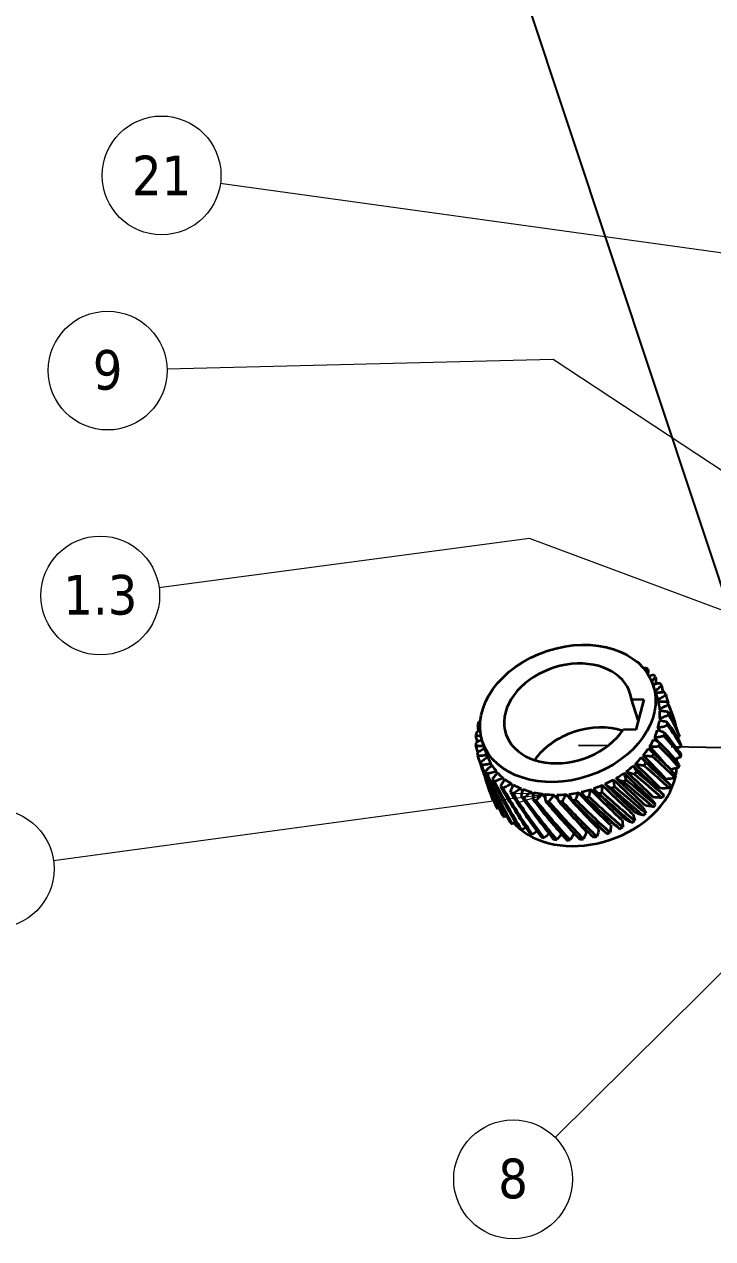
# Model space of a CAD drawing. Header units: millimetres. Extents: x 100 to 4572, y -190 to 4100.
# Drawn here: x 1105 to 1453, y 2613 to 3226 of the extents above; entities that cross this region are included whole.
import ezdxf

# ---------------------------------------------------------------- set-up
doc = ezdxf.new("R2010")
doc.units = ezdxf.units.MM
doc.header["$LTSCALE"] = 10
for name, color, linetype, lineweight in [('Symbol (ISO)', 7, 'Continuous', 18), ('Tweak Trail (ISO)', 7, 'Continuous', 25), ('Visible (ISO)', 7, 'Continuous', 35)]:
    doc.layers.add(name, color=color, linetype=linetype, lineweight=lineweight)
doc.styles.add('Note Text (ISO)', font='tahoma.ttf')

# ---------------------------------------------------------------- blocks, each defined once
blk = doc.blocks.new('Balloon22')
at = {"layer": 'Symbol (ISO)'}
for p, q in [((154.723, 283.635), (153.481, 282.756)), ((153.657, 282.579), (154.723, 283.635)), ((153.833, 282.401), (154.723, 283.635)), ((153.481, 282.756), (153.833, 282.401)), ((153.657, 282.579), (137.297, 266.357))]:
    blk.add_line(p, q, dxfattribs=at)
at = {"layer": 'Symbol (ISO)', "flags": 128}
blk.add_lwpolyline([(153.833, 282.401), (154.723, 283.635), (153.481, 282.756), (153.833, 282.401)], dxfattribs=at)
at = {"layer": 'Symbol (ISO)'}
blk.add_circle((135.175, 264.253), 3, dxfattribs=at)
blk.add_solid([(153.833, 282.401), (154.723, 283.635), (153.481, 282.756), (153.833, 282.401)], dxfattribs=at)
at = {"layer": 'Symbol (ISO)', "insert": (135.175, 264.276), "char_height": 2, "attachment_point": 5, "style": 'Note Text (ISO)'}
blk.add_mtext('8', dxfattribs=at)
blk = doc.blocks.new('Balloon23')
at = {"layer": 'Symbol (ISO)'}
for p, q in [((135.305, 283.491), (111.955, 280.335)), ((136.792, 283.692), (135.272, 283.739)), ((135.272, 283.739), (135.339, 283.244)), ((135.305, 283.491), (136.792, 283.692)), ((135.339, 283.244), (136.792, 283.692))]:
    blk.add_line(p, q, dxfattribs=at)
at = {"layer": 'Symbol (ISO)', "flags": 128}
blk.add_lwpolyline([(135.339, 283.244), (136.792, 283.692), (135.272, 283.739), (135.339, 283.244)], dxfattribs=at)
at = {"layer": 'Symbol (ISO)'}
blk.add_circle((108.99, 279.934), 3, dxfattribs=at)
blk.add_solid([(135.339, 283.244), (136.792, 283.692), (135.272, 283.739), (135.339, 283.244)], dxfattribs=at)
at = {"layer": 'Symbol (ISO)', "insert": (108.99, 279.955), "char_height": 2, "attachment_point": 5, "style": 'Note Text (ISO)'}
blk.add_mtext('3', dxfattribs=at)
blk = doc.blocks.new('Balloon28')
at = {"layer": 'Symbol (ISO)'}
for p, q in [((149.676, 310.476), (120.384, 314.531)), ((149.71, 310.724), (149.642, 310.229)), ((149.676, 310.476), (151.162, 310.271)), ((151.162, 310.271), (149.71, 310.724)), ((149.642, 310.229), (151.162, 310.271))]:
    blk.add_line(p, q, dxfattribs=at)
at = {"layer": 'Symbol (ISO)', "flags": 128}
blk.add_lwpolyline([(149.642, 310.229), (151.162, 310.271), (149.71, 310.724), (149.642, 310.229)], dxfattribs=at)
at = {"layer": 'Symbol (ISO)'}
blk.add_circle((117.42, 314.941), 3, dxfattribs=at)
blk.add_solid([(149.642, 310.229), (151.162, 310.271), (149.71, 310.724), (149.642, 310.229)], dxfattribs=at)
at = {"layer": 'Symbol (ISO)', "insert": (117.42, 314.941), "char_height": 2, "attachment_point": 5, "style": 'Note Text (ISO)'}
blk.add_mtext('21', dxfattribs=at)
blk = doc.blocks.new('Balloon40')
at = {"layer": 'Symbol (ISO)'}
for p, q in [((135.999, 296.61), (117.286, 294.123)), ((159.149, 287.983), (135.999, 296.61)), ((159.236, 288.217), (159.062, 287.748)), ((160.554, 287.459), (159.236, 288.217)), ((159.062, 287.748), (160.554, 287.459)), ((159.149, 287.983), (160.554, 287.459))]:
    blk.add_line(p, q, dxfattribs=at)
at = {"layer": 'Symbol (ISO)', "flags": 128}
blk.add_lwpolyline([(159.062, 287.748), (160.554, 287.459), (159.236, 288.217), (159.062, 287.748)], dxfattribs=at)
at = {"layer": 'Symbol (ISO)'}
blk.add_circle((114.321, 293.729), 3, dxfattribs=at)
blk.add_solid([(159.062, 287.748), (160.554, 287.459), (159.236, 288.217), (159.062, 287.748)], dxfattribs=at)
at = {"layer": 'Symbol (ISO)', "insert": (114.321, 293.75), "char_height": 2, "attachment_point": 5, "style": 'Note Text (ISO)'}
blk.add_mtext('1.3', dxfattribs=at)
blk = doc.blocks.new('Balloon41')
at = {"layer": 'Symbol (ISO)'}
for p, q in [((137.209, 305.641), (117.687, 305.16)), ((160.431, 290.348), (137.209, 305.641)), ((160.569, 290.557), (160.294, 290.139)), ((160.294, 290.139), (161.684, 289.523)), ((160.431, 290.348), (161.684, 289.523)), ((161.684, 289.523), (160.569, 290.557))]:
    blk.add_line(p, q, dxfattribs=at)
at = {"layer": 'Symbol (ISO)', "flags": 128}
blk.add_lwpolyline([(160.294, 290.139), (161.684, 289.523), (160.569, 290.557), (160.294, 290.139)], dxfattribs=at)
at = {"layer": 'Symbol (ISO)'}
blk.add_circle((114.693, 305.087), 3, dxfattribs=at)
blk.add_solid([(160.294, 290.139), (161.684, 289.523), (160.569, 290.557), (160.294, 290.139)], dxfattribs=at)
at = {"layer": 'Symbol (ISO)', "insert": (114.693, 305.106), "char_height": 2, "attachment_point": 5, "style": 'Note Text (ISO)'}
blk.add_mtext('9', dxfattribs=at)

msp = doc.modelspace()

# ---------------------------------------------------------------- linework, layer by layer
at = {"layer": 'Tweak Trail (ISO)'}
for p, q in [((1540.99, 2689.51), (1244.27, 3581.9)), ((1399.6, 2861.36), (1384.82, 2861.61)), ((1623.73, 2857.63), (1431.64, 2860.83))]:
    msp.add_line(p, q, dxfattribs=at)
at = {"layer": 'Visible (ISO)'}
for p, q in [((1424.67, 2885.62), (1422.52, 2892.08)), ((1411.52, 2884.89), (1417.78, 2884.78)), ((1415.03, 2874.35), (1411.52, 2884.89)), ((1417.78, 2884.78), (1413.75, 2869.52)), ((1432.72, 2875.66), (1431.73, 2878.63)), ((1413.75, 2869.52), (1407.49, 2869.62)), ((1338.53, 2856.98), (1336.38, 2863.43)), ((1336.07, 2850.11), (1335.09, 2853.08)), ((1340.02, 2838.25), (1339.03, 2841.22))]:
    msp.add_line(p, q, dxfattribs=at)
msp.add_ellipse((1379.45, 2877.76), major_axis=(-43.07, -14.32), ratio=0.73262, dxfattribs=at)
for centre, major_axis, start_param, end_param in [((1379.45, 2877.76), (-31.31, -10.41), 3.002564, 8.670007), ((1381.6, 2871.3), (47.34, 15.74), 0.56427, 0.588576), ((1381.6, 2871.3), (47.34, 15.74), 0.424644, 0.459551), ((1381.6, 2871.3), (47.34, 15.74), 0.285018, 0.319924), ((1381.6, 2871.3), (47.34, 15.74), 0.145391, 0.180298), ((1381.6, 2871.3), (47.34, 15.74), 0.005765, 0.040672), ((1381.6, 2871.3), (43.07, 14.32), 6.254044, 6.283185), ((1381.6, 2871.3), (43.07, 14.32), 6.114417, 6.219137), ((1381.6, 2871.3), (47.34, 15.74), 6.149324, 6.184231), ((1381.6, 2871.3), (47.34, 15.74), 2.553016, 2.553946), ((1381.6, 2871.3), (43.07, 14.32), 5.974791, 6.079511), ((1381.6, 2871.3), (47.34, 15.74), 6.009698, 6.044604), ((1381.6, 2871.3), (47.34, 15.74), 2.658666, 2.693572), ((1390.19, 2845.46), (-31.31, -10.41), 3.922358, 5.50242), ((1381.6, 2871.3), (43.07, 14.32), 5.835165, 5.939885), ((1381.6, 2871.3), (47.34, 15.74), 5.870071, 5.904978), ((1381.6, 2871.3), (-47.34, -15.74), 5.939885, 5.974791), ((1381.6, 2871.3), (-43.07, -14.32), 2.414319, 2.519039), ((1381.6, 2871.3), (-43.07, -14.32), 2.553946, 2.658666), ((1381.6, 2871.3), (-47.34, -15.74), 2.588852, 2.623759), ((1388.04, 2851.92), (47.34, 15.74), 6.237711, 6.272618), ((1381.6, 2871.3), (-47.34, -15.74), 6.079511, 6.114417), ((1381.6, 2871.3), (-47.34, -15.74), 6.219137, 6.254044), ((1381.6, 2871.3), (-43.07, -14.32), 2.274693, 2.379413), ((1381.6, 2871.3), (-47.34, -15.74), 2.3096, 2.344506), ((1381.6, 2871.3), (-47.34, -15.74), 2.449226, 2.484133), ((1388.04, 2851.92), (47.34, 15.74), 6.098085, 6.132991), ((1381.6, 2871.3), (-47.34, -15.74), 0.075578, 0.110485), ((1381.6, 2871.3), (-43.07, -14.32), 0, 0.005765), ((1381.6, 2871.3), (-43.07, -14.32), 0.040672, 0.145391), ((1381.6, 2871.3), (-43.07, -14.32), 0.180298, 0.285018), ((1381.6, 2871.3), (-43.07, -14.32), 2.135067, 2.239787), ((1381.6, 2871.3), (-47.34, -15.74), 2.169973, 2.20488), ((1390.19, 2845.46), (43.07, 14.32), 6.091752, 6.133223), ((1388.04, 2851.92), (-47.34, -15.74), 2.67724, 2.712146), ((1388.04, 2851.92), (47.34, 15.74), 5.958459, 5.993365), ((1381.6, 2871.3), (-47.34, -15.74), 0.215205, 0.250111), ((1381.6, 2871.3), (-43.07, -14.32), 0.319924, 0.424644), ((1390.19, 2845.46), (-43.07, -14.32), 0.417496, 2.724097), ((1381.6, 2871.3), (-43.07, -14.32), 1.855814, 1.960534), ((1381.6, 2871.3), (-43.07, -14.32), 1.99544, 2.10016), ((1381.6, 2871.3), (-47.34, -15.74), 2.030347, 2.065254), ((1388.04, 2851.92), (-47.34, -15.74), 2.537613, 2.57252), ((1390.19, 2845.46), (43.07, 14.32), 5.890957, 5.992743), ((1381.6, 2871.3), (-47.34, -15.74), 0.354831, 0.389738), ((1381.6, 2871.3), (-47.34, -15.74), 0.494457, 0.529364), ((1381.6, 2871.3), (-43.07, -14.32), 0.459551, 0.56427), ((1381.6, 2871.3), (-43.07, -14.32), 0.599177, 0.703897), ((1381.6, 2871.3), (-43.07, -14.32), 0.738803, 0.843523), ((1381.6, 2871.3), (-43.07, -14.32), 1.436935, 1.541655), ((1381.6, 2871.3), (-43.07, -14.32), 1.576561, 1.681281), ((1381.6, 2871.3), (-43.07, -14.32), 1.716188, 1.820908), ((1381.6, 2871.3), (-47.34, -15.74), 1.751094, 1.786001), ((1381.6, 2871.3), (-47.34, -15.74), 1.890721, 1.925627), ((1388.04, 2851.92), (-47.34, -15.74), 2.397987, 2.432893), ((1388.04, 2851.92), (-47.34, -15.74), 0.024339, 0.059246), ((1381.6, 2871.3), (-47.34, -15.74), 0.634084, 0.66899), ((1381.6, 2871.3), (-47.34, -15.74), 0.77371, 0.808617), ((1381.6, 2871.3), (-47.34, -15.74), 0.913336, 0.948243), ((1381.6, 2871.3), (-43.07, -14.32), 0.87843, 0.983149), ((1381.6, 2871.3), (-43.07, -14.32), 1.018056, 1.122776), ((1381.6, 2871.3), (-47.34, -15.74), 1.052963, 1.087869), ((1381.6, 2871.3), (-43.07, -14.32), 1.157682, 1.262402), ((1381.6, 2871.3), (-47.34, -15.74), 1.192589, 1.227496), ((1381.6, 2871.3), (-43.07, -14.32), 1.297309, 1.402029), ((1381.6, 2871.3), (-47.34, -15.74), 1.332215, 1.367122), ((1381.6, 2871.3), (-47.34, -15.74), 1.471842, 1.506748), ((1381.6, 2871.3), (-47.34, -15.74), 1.611468, 1.646375), ((1388.04, 2851.92), (-47.34, -15.74), 2.258361, 2.293267), ((1388.04, 2851.92), (-47.34, -15.74), 0.163965, 0.198872), ((1388.04, 2851.92), (-47.34, -15.74), 1.979108, 2.014014), ((1388.04, 2851.92), (-47.34, -15.74), 2.118734, 2.153641), ((1388.04, 2851.92), (-47.34, -15.74), 0.303592, 0.338498), ((1388.04, 2851.92), (-47.34, -15.74), 0.443218, 0.478125), ((1390.19, 2845.46), (-43.07, -14.32), 0.30443, 0.406968), ((1388.04, 2851.92), (-47.34, -15.74), 1.839481, 1.874388), ((1388.04, 2851.92), (-47.34, -15.74), 0.582844, 0.617751), ((1388.04, 2851.92), (-47.34, -15.74), 0.722471, 0.757377), ((1388.04, 2851.92), (-47.34, -15.74), 0.862097, 0.897004), ((1388.04, 2851.92), (-47.34, -15.74), 1.420602, 1.455509), ((1388.04, 2851.92), (-47.34, -15.74), 1.560229, 1.595135), ((1388.04, 2851.92), (-47.34, -15.74), 1.699855, 1.734762), ((1388.04, 2851.92), (-47.34, -15.74), 1.001723, 1.03663), ((1388.04, 2851.92), (-47.34, -15.74), 1.14135, 1.176256), ((1388.04, 2851.92), (-47.34, -15.74), 1.280976, 1.315883)]:
    msp.add_ellipse(centre, major_axis=major_axis, ratio=0.73262, start_param=start_param, end_param=end_param, dxfattribs=at)
for points in [[(1415.35, 2902.95), (1415.38, 2903.01), (1415.4, 2903.08), (1415.43, 2903.14)], [(1415.43, 2903.14), (1415.42, 2903.06), (1415.41, 2902.98), (1415.4, 2902.9)], [(1418.91, 2900.78), (1418.54, 2900.66), (1418.18, 2900.52), (1417.82, 2900.38)], [(1419.16, 2898.66), (1419.45, 2899.08), (1419.73, 2899.5), (1419.98, 2899.92)], [(1419.98, 2899.92), (1419.96, 2899.15), (1419.92, 2898.38), (1419.88, 2897.59)], [(1423.78, 2896.15), (1423.86, 2895), (1423.92, 2893.83), (1423.94, 2892.64)], [(1426.76, 2891.89), (1426.98, 2890.74), (1427.17, 2889.57), (1427.32, 2888.39)], [(1425.35, 2883.57), (1425.22, 2883.95), (1425.09, 2884.32), (1424.96, 2884.69)], [(1428.87, 2887.23), (1429.32, 2885.85), (1429.72, 2884.44), (1430.07, 2883.01)], [(1431.73, 2878.63), (1431.18, 2880.29), (1430.55, 2881.92), (1429.84, 2883.53)], [(1430.05, 2882.27), (1431.76, 2878.67), (1433.08, 2874.99), (1434.01, 2871.15)], [(1335.81, 2877.42), (1335.81, 2877.42), (1335.82, 2877.42), (1335.82, 2877.42)], [(1335.81, 2877.4), (1335.81, 2877.41), (1335.81, 2877.42), (1335.81, 2877.42)], [(1426.39, 2878.92), (1426.2, 2879.32), (1426.01, 2879.72), (1425.82, 2880.11)], [(1430.29, 2877.08), (1432.56, 2873.49), (1434.42, 2869.84), (1435.85, 2866.07)], [(1435.5, 2867.29), (1434.19, 2871.1), (1432.46, 2874.78), (1430.32, 2878.39)], [(1333.94, 2872.13), (1334.33, 2871.96), (1334.72, 2871.8), (1335.12, 2871.66)], [(1334.47, 2868.66), (1334.29, 2869.82), (1334.11, 2870.98), (1333.94, 2872.13)], [(1335.23, 2873.72), (1334.93, 2873.64), (1334.62, 2873.55), (1334.32, 2873.46)], [(1426.23, 2868.8), (1425.82, 2869.38), (1425.39, 2869.96), (1424.96, 2870.54)], [(1426.65, 2873.99), (1426.38, 2874.45), (1426.1, 2874.91), (1425.82, 2875.36)], [(1429.58, 2871.79), (1432.37, 2868.22), (1434.74, 2864.66), (1436.69, 2861.01)], [(1436.57, 2862.29), (1434.75, 2865.97), (1432.51, 2869.55), (1429.85, 2873.12)], [(1333.73, 2863.32), (1333.48, 2864.49), (1333.23, 2865.66), (1333, 2866.83)], [(1335.23, 2868.93), (1334.53, 2868.69), (1333.83, 2868.43), (1333.14, 2868.15)], [(1425.57, 2862.95), (1424.82, 2863.87), (1424.05, 2864.79), (1423.26, 2865.72)], [(1427.94, 2866.48), (1431.23, 2862.9), (1434.12, 2859.35), (1436.58, 2855.77)], [(1436.7, 2857.09), (1434.36, 2860.68), (1431.6, 2864.23), (1428.44, 2867.81)], [(1435.85, 2866.07), (1435.54, 2865.85), (1435.23, 2865.63), (1434.91, 2865.42)], [(1333.95, 2858.03), (1333.63, 2859.22), (1333.31, 2860.41), (1333, 2861.61)], [(1428.88, 2851.86), (1426.39, 2854.88), (1423.67, 2857.92), (1420.75, 2861.02)], [(1422.36, 2858.05), (1423.38, 2857.09), (1424.4, 2856.13), (1425.41, 2855.19)], [(1434.13, 2846.49), (1430.78, 2850.09), (1427.03, 2853.73), (1422.92, 2857.49)], [(1425.4, 2861.27), (1429.17, 2857.61), (1432.55, 2854.03), (1435.53, 2850.46)], [(1435.88, 2851.79), (1433.03, 2855.36), (1429.77, 2858.92), (1426.11, 2862.56)], [(1436.69, 2861.01), (1436.05, 2860.65), (1435.39, 2860.31), (1434.71, 2859.99)], [(1343.92, 2829.64), (1340.2, 2838.45), (1336.87, 2847.45), (1333.95, 2856.57)], [(1335.27, 2852.98), (1338.56, 2843.99), (1342.26, 2835.15), (1346.32, 2826.53)], [(1347.22, 2825.56), (1343.05, 2834.11), (1339.24, 2842.88), (1335.82, 2851.83)], [(1338.96, 2855.69), (1338.84, 2856.06), (1338.71, 2856.42), (1338.59, 2856.79)], [(1340.95, 2851.43), (1340.8, 2851.8), (1340.65, 2852.18), (1340.5, 2852.56)], [(1426.07, 2839.96), (1422.19, 2843.95), (1417.98, 2848.04), (1413.5, 2852.29)], [(1416.98, 2855.02), (1421.19, 2850.99), (1425.33, 2847.1), (1429.35, 2843.32)], [(1428.87, 2844.6), (1425.41, 2848.49), (1421.6, 2852.43), (1417.47, 2856.51)], [(1417.82, 2851.53), (1422.44, 2847.55), (1426.75, 2843.74), (1430.69, 2840.03)], [(1431.48, 2841.3), (1427.66, 2844.98), (1423.46, 2848.75), (1418.93, 2852.68)], [(1422, 2856.26), (1426.22, 2852.46), (1430.08, 2848.79), (1433.55, 2845.18)], [(1436.58, 2855.77), (1435.58, 2855.34), (1434.56, 2854.96), (1433.52, 2854.64)], [(1336.07, 2850.11), (1338.25, 2843.57), (1340.64, 2837.11), (1343.22, 2830.73)], [(1341.47, 2834.16), (1340.1, 2837.97), (1338.81, 2841.81), (1337.59, 2845.68)], [(1337.82, 2848.51), (1341.59, 2839.74), (1345.74, 2831.16), (1350.23, 2822.83)], [(1351.32, 2821.99), (1346.74, 2830.24), (1342.48, 2838.75), (1338.59, 2847.46)], [(1343.75, 2847.52), (1343.57, 2847.9), (1343.39, 2848.29), (1343.22, 2848.68)], [(1347.31, 2844.03), (1347.1, 2844.43), (1346.89, 2844.84), (1346.68, 2845.25)], [(1421.54, 2834.49), (1417.19, 2838.68), (1412.54, 2843.01), (1407.67, 2847.55)], [(1422.53, 2835.55), (1418.27, 2839.69), (1413.71, 2843.97), (1408.9, 2848.45)], [(1418.42, 2845.56), (1416.47, 2847.44), (1414.47, 2849.35), (1412.4, 2851.29)], [(1412.93, 2847.2), (1417.91, 2842.98), (1422.62, 2838.97), (1426.99, 2835.11)], [(1427.99, 2836.31), (1423.72, 2840.13), (1419.11, 2844.09), (1414.21, 2848.24)], [(1418.42, 2845.56), (1421.27, 2842.81), (1424.09, 2840.13), (1426.86, 2837.51)], [(1435.53, 2850.46), (1434.14, 2850.02), (1432.72, 2849.69), (1431.3, 2849.45)], [(1341.22, 2844.49), (1345.44, 2835.97), (1350.01, 2827.69), (1354.87, 2819.69)], [(1356.13, 2819), (1351.19, 2826.92), (1346.52, 2835.12), (1342.19, 2843.56)], [(1345.41, 2840.99), (1350.03, 2832.77), (1354.97, 2824.83), (1360.16, 2817.18)], [(1361.57, 2816.66), (1356.31, 2824.21), (1351.29, 2832.07), (1346.57, 2840.2)], [(1351.57, 2841.02), (1351.32, 2841.45), (1351.07, 2841.89), (1350.82, 2842.32)], [(1356.47, 2838.54), (1356.17, 2839.01), (1355.86, 2839.48), (1355.56, 2839.96)], [(1406.84, 2823.82), (1401.64, 2828.74), (1396.27, 2833.9), (1390.83, 2839.34)], [(1412.24, 2826.91), (1407.27, 2831.55), (1402.09, 2836.4), (1396.78, 2841.51)], [(1413.52, 2827.76), (1408.62, 2832.34), (1403.49, 2837.12), (1398.22, 2842.15)], [(1401.43, 2840), (1406.96, 2835.19), (1412.32, 2830.66), (1417.42, 2826.34)], [(1417.17, 2830.49), (1412.49, 2834.88), (1407.55, 2839.46), (1402.42, 2844.27)], [(1418.76, 2827.34), (1413.74, 2831.59), (1408.45, 2836.05), (1402.97, 2840.78)], [(1418.32, 2831.46), (1413.71, 2835.79), (1408.84, 2840.3), (1403.78, 2845.04)], [(1407.43, 2843.33), (1412.72, 2838.83), (1417.78, 2834.58), (1422.54, 2830.52)], [(1423.72, 2831.63), (1419.05, 2835.64), (1414.07, 2839.82), (1408.86, 2844.25)], [(1430.69, 2840.03), (1429.13, 2839.88), (1427.58, 2839.85), (1426.07, 2839.96)], [(1433.55, 2845.18), (1431.99, 2844.86), (1430.42, 2844.67), (1428.87, 2844.6)], [(1340.02, 2838.25), (1340.34, 2837.28), (1340.67, 2836.31), (1341, 2835.34)], [(1341.85, 2834.17), (1341.72, 2834.16), (1341.6, 2834.16), (1341.47, 2834.16)], [(1350.3, 2838.07), (1355.28, 2830.2), (1360.54, 2822.61), (1365.99, 2815.35)], [(1367.52, 2815), (1362.01, 2822.17), (1356.68, 2829.66), (1351.62, 2837.44)], [(1355.8, 2835.8), (1361.09, 2828.3), (1366.6, 2821.1), (1372.25, 2814.23)], [(1373.87, 2814.06), (1368.18, 2820.83), (1362.61, 2827.93), (1357.25, 2835.34)], [(1361.94, 2836.61), (1361.56, 2837.14), (1361.18, 2837.67), (1360.8, 2838.21)], [(1361.8, 2834.23), (1367.33, 2827.11), (1373.03, 2820.31), (1378.82, 2813.84)], [(1380.49, 2813.86), (1374.69, 2820.22), (1368.95, 2826.92), (1363.36, 2833.95)], [(1367.92, 2835.21), (1367.43, 2835.83), (1366.94, 2836.46), (1366.45, 2837.1)], [(1368.19, 2833.37), (1373.89, 2826.65), (1379.72, 2820.26), (1385.56, 2814.19)], [(1387.26, 2814.39), (1381.41, 2820.36), (1375.57, 2826.65), (1369.83, 2833.27)], [(1374.48, 2834.18), (1373.78, 2835), (1373.09, 2835.82), (1372.4, 2836.65)], [(1374.84, 2833.26), (1380.65, 2826.94), (1386.52, 2820.95), (1392.36, 2815.28)], [(1394.05, 2815.66), (1388.23, 2821.23), (1382.35, 2827.12), (1376.52, 2833.34)], [(1395.04, 2819.32), (1389.57, 2824.88), (1384.03, 2830.74), (1378.52, 2836.88)], [(1381.62, 2833.88), (1387.47, 2827.96), (1393.32, 2822.37), (1399.07, 2817.08)], [(1400.72, 2817.63), (1395, 2822.83), (1389.17, 2828.33), (1383.32, 2834.15)], [(1401.07, 2821.27), (1395.7, 2826.5), (1390.22, 2832), (1384.71, 2837.79)], [(1388.4, 2835.23), (1394.21, 2829.7), (1399.97, 2824.49), (1405.57, 2819.56)], [(1407.14, 2820.28), (1401.59, 2825.12), (1395.87, 2830.25), (1390.08, 2835.68)], [(1399.04, 2833.28), (1397.27, 2834.99), (1395.43, 2836.74), (1393.55, 2838.53)], [(1395.04, 2837.29), (1400.75, 2832.13), (1406.34, 2827.27), (1411.72, 2822.66)], [(1413.2, 2823.53), (1407.88, 2828.06), (1402.34, 2832.84), (1396.67, 2837.9)], [(1408.23, 2824.54), (1405.22, 2827.37), (1402.15, 2830.28), (1399.04, 2833.28)], [(1421.54, 2834.49), (1422.41, 2833.62), (1423.14, 2832.66), (1423.72, 2831.63)], [(1426.99, 2835.11), (1425.46, 2835.13), (1423.96, 2835.27), (1422.53, 2835.55)], [(1426.86, 2837.51), (1427.27, 2837.13), (1427.64, 2836.73), (1427.99, 2836.31)], [(1344.81, 2829.78), (1344.51, 2829.73), (1344.22, 2829.68), (1343.92, 2829.64)], [(1388.88, 2818), (1386.13, 2820.96), (1383.37, 2823.99), (1380.62, 2827.09)], [(1402.63, 2821.77), (1398.98, 2825.28), (1395.07, 2828.95), (1390.97, 2832.8)], [(1412.24, 2826.91), (1412.72, 2825.84), (1413.04, 2824.7), (1413.2, 2823.53)], [(1417.42, 2826.34), (1416.03, 2826.7), (1414.72, 2827.17), (1413.52, 2827.76)], [(1417.17, 2830.49), (1417.86, 2829.51), (1418.39, 2828.45), (1418.76, 2827.34)], [(1422.54, 2830.52), (1421.07, 2830.7), (1419.65, 2831.02), (1418.32, 2831.46)], [(1348.58, 2825.93), (1348.13, 2825.8), (1347.68, 2825.67), (1347.22, 2825.56)], [(1353.07, 2822.68), (1352.5, 2822.44), (1351.91, 2822.2), (1351.32, 2821.99)], [(1398.33, 2817.73), (1397.21, 2818.78), (1396.07, 2819.85), (1394.92, 2820.93)], [(1401.07, 2821.27), (1401.12, 2820.08), (1401, 2818.86), (1400.72, 2817.63)], [(1405.57, 2819.56), (1404.47, 2820.2), (1403.49, 2820.94), (1402.63, 2821.77)], [(1406.84, 2823.82), (1407.1, 2822.67), (1407.21, 2821.48), (1407.14, 2820.28)], [(1411.72, 2822.66), (1410.45, 2823.18), (1409.28, 2823.81), (1408.23, 2824.54)], [(1358.2, 2820.1), (1357.53, 2819.71), (1356.84, 2819.34), (1356.13, 2819)], [(1363.85, 2818.23), (1363.12, 2817.68), (1362.36, 2817.15), (1361.57, 2816.66)], [(1369.9, 2817.11), (1369.16, 2816.37), (1368.37, 2815.67), (1367.52, 2815)], [(1376.22, 2816.77), (1375.53, 2815.83), (1374.74, 2814.92), (1373.87, 2814.06)], [(1382.65, 2817.24), (1382.07, 2816.08), (1381.35, 2814.94), (1380.49, 2813.86)], [(1388.88, 2818), (1388.5, 2816.78), (1387.96, 2815.57), (1387.26, 2814.39)], [(1395.04, 2819.32), (1394.87, 2818.1), (1394.54, 2816.87), (1394.05, 2815.66)], [(1399.07, 2817.08), (1398.82, 2817.29), (1398.57, 2817.51), (1398.33, 2817.73)]]:
    msp.add_open_spline(points, degree=3, dxfattribs=at)
for points, knots in [([(1422.91, 2897.14), (1422.13, 2896.96), (1421.36, 2896.75), (1420.58, 2896.5), (1420.57, 2896.49), (1420.55, 2896.49)], [0, 0, 0, 0, 0.2401185, 0.2401185, 0.2449141, 0.2449141, 0.2449141, 0.2449141]), ([(1421.8, 2893.97), (1421.99, 2894.15), (1422.17, 2894.33), (1422.86, 2895.05), (1423.34, 2895.59), (1423.78, 2896.15)], [0.155914, 0.155914, 0.155914, 0.155914, 0.2401185, 0.2401185, 0.480237, 0.480237, 0.480237, 0.480237]), ([(1426.1, 2893), (1425.32, 2892.9), (1424.54, 2892.77), (1423.32, 2892.51), (1422.88, 2892.41), (1422.44, 2892.3)], [0, 0, 0, 0, 0.2401185, 0.2401185, 0.3753383, 0.3753383, 0.3753383, 0.3753383]), ([(1423.49, 2889.17), (1424.04, 2889.56), (1424.57, 2889.97), (1425.68, 2890.87), (1426.24, 2891.37), (1426.76, 2891.89)], [0.0298368, 0.0298368, 0.0298368, 0.0298368, 0.2401185, 0.2401185, 0.480237, 0.480237, 0.480237, 0.480237]), ([(1428.43, 2888.43), (1427.65, 2888.42), (1426.88, 2888.37), (1425.36, 2888.22), (1424.62, 2888.11), (1423.88, 2887.98)], [0, 0, 0, 0, 0.2401185, 0.2401185, 0.4670342, 0.4670342, 0.4670342, 0.4670342]), ([(1424.96, 2884.69), (1425.65, 2885.07), (1426.33, 2885.47), (1427.63, 2886.32), (1428.26, 2886.77), (1428.87, 2887.23)], [0, 0, 0, 0, 0.2401185, 0.2401185, 0.480237, 0.480237, 0.480237, 0.480237]), ([(1429.84, 2883.53), (1429.1, 2883.6), (1428.34, 2883.64), (1426.8, 2883.65), (1426.03, 2883.63), (1425.25, 2883.57)], [0, 0, 0, 0, 0.2401185, 0.2401185, 0.480237, 0.480237, 0.480237, 0.480237]), ([(1425.82, 2880.11), (1426.56, 2880.42), (1427.28, 2880.75), (1428.69, 2881.47), (1429.38, 2881.86), (1430.05, 2882.27)], [0, 0, 0, 0, 0.2401185, 0.2401185, 0.480237, 0.480237, 0.480237, 0.480237]), ([(1425.82, 2875.36), (1426.59, 2875.59), (1427.35, 2875.85), (1428.84, 2876.43), (1429.57, 2876.74), (1430.29, 2877.08)], [0, 0, 0, 0, 0.2401185, 0.2401185, 0.480237, 0.480237, 0.480237, 0.480237]), ([(1430.32, 2878.39), (1429.61, 2878.55), (1428.89, 2878.67), (1427.41, 2878.85), (1426.66, 2878.91), (1425.9, 2878.94)], [0, 0, 0, 0, 0.2401185, 0.2401185, 0.480237, 0.480237, 0.480237, 0.480237]), ([(1424.96, 2870.54), (1425.74, 2870.68), (1426.52, 2870.86), (1428.06, 2871.28), (1428.83, 2871.52), (1429.58, 2871.79)], [0, 0, 0, 0, 0.2401185, 0.2401185, 0.480237, 0.480237, 0.480237, 0.480237]), ([(1429.85, 2873.12), (1429.19, 2873.35), (1428.52, 2873.56), (1427.13, 2873.91), (1426.42, 2874.05), (1425.69, 2874.16)], [0, 0, 0, 0, 0.2401185, 0.2401185, 0.480237, 0.480237, 0.480237, 0.480237]), ([(1336.09, 2864.39), (1335.74, 2864.25), (1335.39, 2864.1), (1334.32, 2863.63), (1333.6, 2863.27), (1332.91, 2862.9)], [0.1267487, 0.1267487, 0.1267487, 0.1267487, 0.2401185, 0.2401185, 0.480237, 0.480237, 0.480237, 0.480237]), ([(1333, 2866.83), (1333.68, 2866.63), (1334.38, 2866.47), (1335.27, 2866.3), (1335.45, 2866.27), (1335.63, 2866.24)], [0, 0, 0, 0, 0.2401185, 0.2401185, 0.2992454, 0.2992454, 0.2992454, 0.2992454]), ([(1426.11, 2862.56), (1425.6, 2862.94), (1425.06, 2863.3), (1423.93, 2863.96), (1423.33, 2864.26), (1422.71, 2864.53)], [0, 0, 0, 0, 0.2401185, 0.2401185, 0.480237, 0.480237, 0.480237, 0.480237]), ([(1423.26, 2865.72), (1424.04, 2865.78), (1424.82, 2865.88), (1426.38, 2866.14), (1427.16, 2866.29), (1427.94, 2866.48)], [0, 0, 0, 0, 0.2401185, 0.2401185, 0.480237, 0.480237, 0.480237, 0.480237]), ([(1428.44, 2867.81), (1427.85, 2868.12), (1427.24, 2868.4), (1425.96, 2868.91), (1425.3, 2869.13), (1424.62, 2869.33)], [0, 0, 0, 0, 0.2401185, 0.2401185, 0.480237, 0.480237, 0.480237, 0.480237]), ([(1333, 2861.61), (1333.73, 2861.49), (1334.47, 2861.41), (1335.84, 2861.32), (1336.46, 2861.31), (1337.09, 2861.31)], [0, 0, 0, 0, 0.2401185, 0.2401185, 0.4359687, 0.4359687, 0.4359687, 0.4359687]), ([(1337.5, 2860.07), (1336.85, 2859.75), (1336.22, 2859.42), (1334.92, 2858.67), (1334.26, 2858.25), (1333.62, 2857.81)], [0.0225372, 0.0225372, 0.0225372, 0.0225372, 0.2401185, 0.2401185, 0.480237, 0.480237, 0.480237, 0.480237]), ([(1422.92, 2857.49), (1422.5, 2857.93), (1422.05, 2858.35), (1421.07, 2859.15), (1420.55, 2859.52), (1420, 2859.87)], [0, 0, 0, 0, 0.2401185, 0.2401185, 0.480237, 0.480237, 0.480237, 0.480237]), ([(1420.75, 2861.02), (1421.51, 2860.99), (1422.28, 2861), (1423.83, 2861.09), (1424.61, 2861.17), (1425.4, 2861.27)], [0, 0, 0, 0, 0.2401185, 0.2401185, 0.480237, 0.480237, 0.480237, 0.480237]), ([(1333.95, 2856.57), (1334.71, 2856.55), (1335.48, 2856.55), (1337.03, 2856.62), (1337.81, 2856.69), (1338.59, 2856.79)], [0, 0, 0, 0, 0.2401185, 0.2401185, 0.480237, 0.480237, 0.480237, 0.480237]), ([(1338.99, 2855.7), (1338.32, 2855.3), (1337.68, 2854.86), (1336.43, 2853.95), (1335.84, 2853.48), (1335.27, 2852.98)], [0, 0, 0, 0, 0.2401185, 0.2401185, 0.480237, 0.480237, 0.480237, 0.480237]), ([(1335.82, 2851.83), (1336.6, 2851.89), (1337.38, 2851.98), (1338.95, 2852.22), (1339.73, 2852.37), (1340.5, 2852.56)], [0, 0, 0, 0, 0.2401185, 0.2401185, 0.480237, 0.480237, 0.480237, 0.480237]), ([(1341.11, 2851.55), (1340.5, 2851.08), (1339.92, 2850.59), (1338.83, 2849.58), (1338.31, 2849.05), (1337.82, 2848.51)], [0, 0, 0, 0, 0.2401185, 0.2401185, 0.480237, 0.480237, 0.480237, 0.480237]), ([(1413.5, 2852.29), (1414.18, 2852.1), (1414.89, 2851.95), (1416.33, 2851.69), (1417.07, 2851.6), (1417.82, 2851.53)], [0, 0, 0, 0, 0.2401185, 0.2401185, 0.480237, 0.480237, 0.480237, 0.480237]), ([(1418.93, 2852.68), (1418.61, 2853.18), (1418.24, 2853.66), (1417.44, 2854.58), (1417.01, 2855.01), (1416.54, 2855.43)], [0, 0, 0, 0, 0.2401185, 0.2401185, 0.480237, 0.480237, 0.480237, 0.480237]), ([(1417.47, 2856.51), (1418.2, 2856.4), (1418.95, 2856.33), (1420.46, 2856.25), (1421.23, 2856.24), (1422, 2856.26)], [0, 0, 0, 0, 0.2401185, 0.2401185, 0.480237, 0.480237, 0.480237, 0.480237]), ([(1338.59, 2847.46), (1339.37, 2847.6), (1340.15, 2847.78), (1341.7, 2848.18), (1342.46, 2848.42), (1343.22, 2848.68)], [0, 0, 0, 0, 0.2401185, 0.2401185, 0.480237, 0.480237, 0.480237, 0.480237]), ([(1344.01, 2847.78), (1343.48, 2847.26), (1342.98, 2846.73), (1342.05, 2845.63), (1341.62, 2845.06), (1341.22, 2844.49)], [0, 0, 0, 0, 0.2401185, 0.2401185, 0.480237, 0.480237, 0.480237, 0.480237]), ([(1342.19, 2843.56), (1342.96, 2843.78), (1343.72, 2844.04), (1345.22, 2844.6), (1345.96, 2844.91), (1346.68, 2845.25)], [0, 0, 0, 0, 0.2401185, 0.2401185, 0.480237, 0.480237, 0.480237, 0.480237]), ([(1408.86, 2844.25), (1408.74, 2844.82), (1408.58, 2845.39), (1408.18, 2846.49), (1407.95, 2847.03), (1407.67, 2847.55)], [0, 0, 0, 0, 0.2401185, 0.2401185, 0.480237, 0.480237, 0.480237, 0.480237]), ([(1408.9, 2848.45), (1409.53, 2848.18), (1410.18, 2847.94), (1411.53, 2847.52), (1412.22, 2847.34), (1412.93, 2847.2)], [0, 0, 0, 0, 0.2401185, 0.2401185, 0.480237, 0.480237, 0.480237, 0.480237]), ([(1414.21, 2848.24), (1413.99, 2848.78), (1413.72, 2849.31), (1413.12, 2850.33), (1412.78, 2850.82), (1412.4, 2851.29)], [0, 0, 0, 0, 0.2401185, 0.2401185, 0.480237, 0.480237, 0.480237, 0.480237]), ([(1347.65, 2844.47), (1347.21, 2843.91), (1346.79, 2843.34), (1346.04, 2842.17), (1345.71, 2841.58), (1345.41, 2840.99)], [0, 0, 0, 0, 0.2401185, 0.2401185, 0.480237, 0.480237, 0.480237, 0.480237]), ([(1346.57, 2840.2), (1347.31, 2840.5), (1348.03, 2840.83), (1349.45, 2841.54), (1350.15, 2841.92), (1350.82, 2842.32)], [0, 0, 0, 0, 0.2401185, 0.2401185, 0.480237, 0.480237, 0.480237, 0.480237]), ([(1351.95, 2841.68), (1351.6, 2841.09), (1351.28, 2840.49), (1350.73, 2839.29), (1350.49, 2838.68), (1350.3, 2838.07)], [0, 0, 0, 0, 0.2401185, 0.2401185, 0.480237, 0.480237, 0.480237, 0.480237]), ([(1351.62, 2837.44), (1352.32, 2837.81), (1353, 2838.21), (1354.31, 2839.05), (1354.95, 2839.49), (1355.56, 2839.96)], [0, 0, 0, 0, 0.2401185, 0.2401185, 0.480237, 0.480237, 0.480237, 0.480237]), ([(1356.82, 2839.46), (1356.57, 2838.86), (1356.36, 2838.25), (1356.02, 2837.03), (1355.89, 2836.41), (1355.8, 2835.8)], [0, 0, 0, 0, 0.2401185, 0.2401185, 0.480237, 0.480237, 0.480237, 0.480237]), ([(1390.08, 2835.68), (1390.28, 2836.29), (1390.45, 2836.9), (1390.7, 2838.12), (1390.79, 2838.73), (1390.83, 2839.34)], [0, 0, 0, 0, 0.2401185, 0.2401185, 0.480237, 0.480237, 0.480237, 0.480237]), ([(1392.34, 2839.83), (1392.72, 2839.36), (1393.14, 2838.91), (1394.04, 2838.06), (1394.53, 2837.66), (1395.04, 2837.29)], [0, 0, 0, 0, 0.2401185, 0.2401185, 0.480237, 0.480237, 0.480237, 0.480237]), ([(1396.67, 2837.9), (1396.77, 2838.52), (1396.83, 2839.12), (1396.86, 2840.33), (1396.84, 2840.93), (1396.78, 2841.51)], [0, 0, 0, 0, 0.2401185, 0.2401185, 0.480237, 0.480237, 0.480237, 0.480237]), ([(1398.22, 2842.15), (1398.69, 2841.74), (1399.2, 2841.36), (1400.27, 2840.64), (1400.84, 2840.31), (1401.43, 2840)], [0, 0, 0, 0, 0.2401185, 0.2401185, 0.480237, 0.480237, 0.480237, 0.480237]), ([(1402.97, 2840.78), (1402.96, 2841.38), (1402.91, 2841.97), (1402.73, 2843.14), (1402.6, 2843.71), (1402.42, 2844.27)], [0, 0, 0, 0, 0.2401185, 0.2401185, 0.480237, 0.480237, 0.480237, 0.480237]), ([(1403.78, 2845.04), (1404.33, 2844.7), (1404.92, 2844.39), (1406.14, 2843.81), (1406.77, 2843.55), (1407.43, 2843.33)], [0, 0, 0, 0, 0.2401185, 0.2401185, 0.480237, 0.480237, 0.480237, 0.480237]), ([(1357.25, 2835.34), (1357.9, 2835.78), (1358.52, 2836.24), (1359.7, 2837.19), (1360.27, 2837.69), (1360.8, 2838.21)], [0, 0, 0, 0, 0.2401185, 0.2401185, 0.480237, 0.480237, 0.480237, 0.480237]), ([(1362.18, 2837.87), (1362.04, 2837.26), (1361.93, 2836.64), (1361.8, 2835.43), (1361.78, 2834.83), (1361.8, 2834.23)], [0, 0, 0, 0, 0.2401185, 0.2401185, 0.480237, 0.480237, 0.480237, 0.480237]), ([(1363.36, 2833.95), (1363.94, 2834.44), (1364.49, 2834.95), (1365.52, 2836), (1366, 2836.54), (1366.45, 2837.1)], [0, 0, 0, 0, 0.2401185, 0.2401185, 0.480237, 0.480237, 0.480237, 0.480237]), ([(1367.92, 2836.92), (1367.88, 2836.32), (1367.88, 2835.72), (1367.97, 2834.53), (1368.06, 2833.95), (1368.19, 2833.37)], [0, 0, 0, 0, 0.2401185, 0.2401185, 0.480237, 0.480237, 0.480237, 0.480237]), ([(1369.83, 2833.27), (1370.33, 2833.81), (1370.79, 2834.36), (1371.65, 2835.49), (1372.04, 2836.07), (1372.4, 2836.65)], [0, 0, 0, 0, 0.2401185, 0.2401185, 0.480237, 0.480237, 0.480237, 0.480237]), ([(1373.92, 2836.65), (1373.99, 2836.06), (1374.1, 2835.48), (1374.41, 2834.35), (1374.6, 2833.8), (1374.84, 2833.26)], [0, 0, 0, 0, 0.2401185, 0.2401185, 0.480237, 0.480237, 0.480237, 0.480237]), ([(1376.52, 2833.34), (1376.93, 2833.92), (1377.3, 2834.5), (1377.97, 2835.68), (1378.27, 2836.28), (1378.52, 2836.88)], [0, 0, 0, 0, 0.2401185, 0.2401185, 0.480237, 0.480237, 0.480237, 0.480237]), ([(1380.07, 2837.05), (1380.25, 2836.49), (1380.47, 2835.94), (1380.98, 2834.89), (1381.28, 2834.37), (1381.62, 2833.88)], [0, 0, 0, 0, 0.2401185, 0.2401185, 0.480237, 0.480237, 0.480237, 0.480237]), ([(1383.32, 2834.15), (1383.63, 2834.75), (1383.9, 2835.35), (1384.36, 2836.56), (1384.56, 2837.17), (1384.71, 2837.79)], [0, 0, 0, 0, 0.2401185, 0.2401185, 0.480237, 0.480237, 0.480237, 0.480237]), ([(1386.25, 2838.11), (1386.53, 2837.6), (1386.85, 2837.09), (1387.57, 2836.13), (1387.97, 2835.67), (1388.4, 2835.23)], [0, 0, 0, 0, 0.2401185, 0.2401185, 0.480237, 0.480237, 0.480237, 0.480237])]:
    msp.add_open_spline(points, degree=3, knots=knots, dxfattribs=at)

# ---------------------------------------------------------------- block references
at = {"layer": 'Symbol (ISO)', "xscale": 10, "yscale": 10, "zscale": 10}
for name in ['Balloon28', 'Balloon41', 'Balloon40', 'Balloon23', 'Balloon22']:
    msp.add_blockref(name, (0, 0), dxfattribs=at)

doc.saveas('drawing.dxf')
